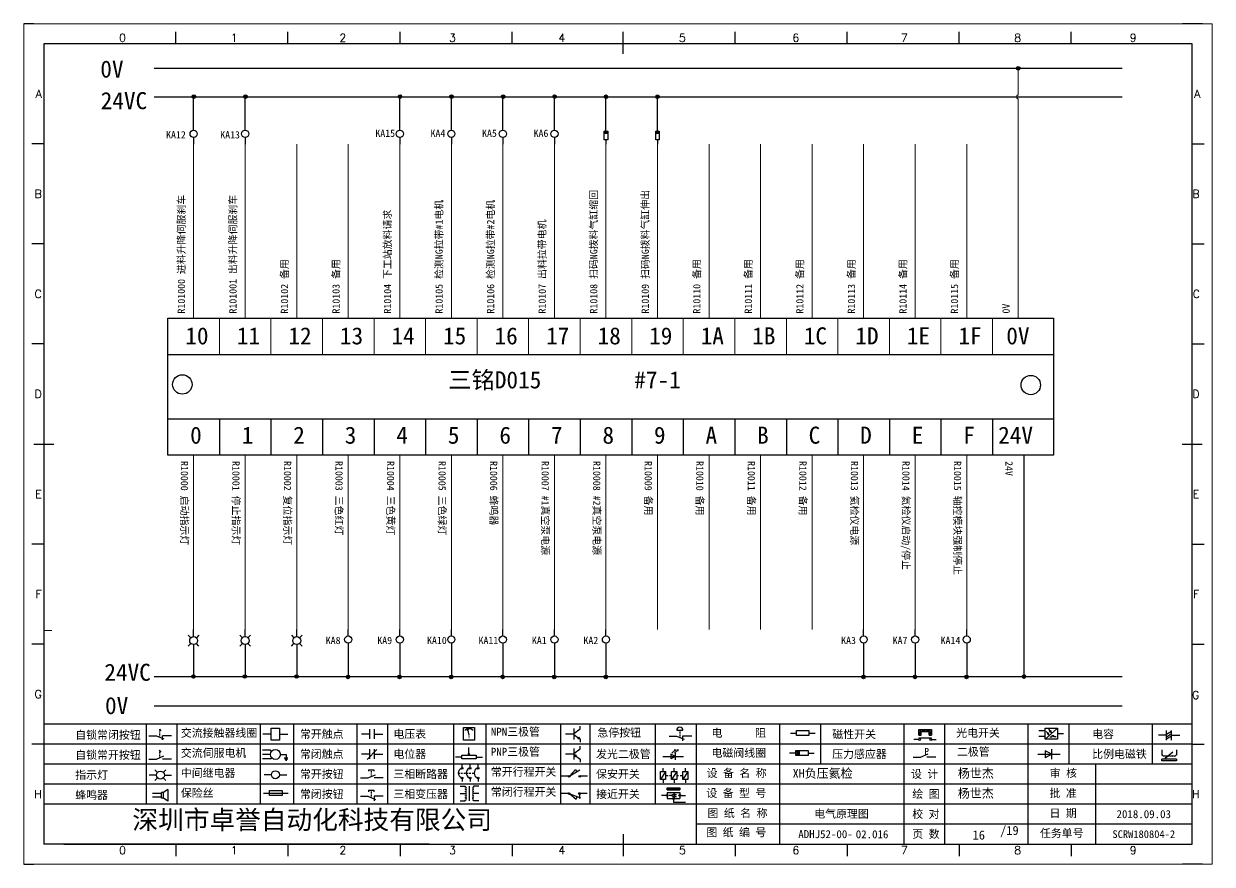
# Model space of a CAD drawing. Header units: millimetres. Extents: x 17734 to 28845, y 9358 to 11073.
# Drawn here: x 22954.3 to 23281.7, y 9420.4 to 9652 of the extents above; entities that cross this region are included whole.
import ezdxf
from ezdxf.enums import TextEntityAlignment as Align

# ---------------------------------------------------------------- set-up
doc = ezdxf.new("R2010")
doc.units = ezdxf.units.MM
doc.layers.add('AE_BOR', color=1, linetype='Continuous')
doc.styles.get("Standard").update_dxf_attribs({"font": ''})
doc.styles.add('WD', font='romans.shx', dxfattribs={"bigfont": 'gbcbig.shx'})
doc.styles.add('汉字', font='')
doc.styles.get('Standard').set_extended_font_data('SimSun')
doc.styles.get('汉字').set_extended_font_data('新宋体')

# ---------------------------------------------------------------- blocks, each defined once
blk = doc.blocks.new('磁性开关')
at = {"linetype": 'ByBlock'}
h = blk.add_hatch(dxfattribs=at)
h.set_pattern_fill('ANSI31', color=256, scale=0.1, style=0)
h.paths.add_polyline_path([(-1910.88, -776.69), (-1910.88, -775.29), (-1907.69, -775.29), (-1907.69, -776.69), (-1908.31, -776.69), (-1908.31, -775.79), (-1910.25, -775.79), (-1910.25, -776.69)])
for p, q in [((-1910.91, -777.81), (-1912.09, -777.81)), ((-1910.88, -776.69), (-1910.88, -775.29)), ((-1910.88, -775.29), (-1907.69, -775.29)), ((-1910.88, -776.69), (-1910.25, -776.69)), ((-1910.88, -777.39), (-1907.69, -777.39)), ((-1910.25, -776.69), (-1910.25, -775.79)), ((-1910.25, -775.79), (-1908.31, -775.79)), ((-1908.31, -776.69), (-1908.31, -775.79)), ((-1908.31, -776.69), (-1907.69, -776.69)), ((-1907.69, -775.29), (-1907.69, -776.69)), ((-1907.66, -777.81), (-1906.48, -777.81))]:
    blk.add_line(p, q, dxfattribs=at)
for centre in [(-1910.68, -777.81), (-1907.88, -777.81)]:
    blk.add_circle(centre, 0.225, dxfattribs=at)
blk = doc.blocks.new('*U8')
at = {"linetype": 'ByBlock'}
for p, q in [((-1909.23, -780.45), (-1909.23, -780.67)), ((-1909.23, -780.45), (-1908.92, -780.84)), ((-1909.23, -780.84), (-1909.23, -781.05)), ((-1911.92, -782.07), (-1910.06, -782.07)), ((-1910.06, -782.07), (-1908.18, -782.88)), ((-1909.23, -781.23), (-1909.23, -781.44)), ((-1909.23, -781.61), (-1909.23, -781.83)), ((-1909.23, -782), (-1909.23, -782.21)), ((-1909.23, -782.38), (-1909.23, -782.43)), ((-1908.52, -783.07), (-1908.52, -782.07)), ((-1906.25, -782.07), (-1908.52, -782.07))]:
    blk.add_line(p, q, dxfattribs=at)
blk = doc.blocks.new('*U11')
at = {"linetype": 'ByBlock'}
for p, q in [((-1911.92, -792.89), (-1910.06, -792.89)), ((-1910.06, -792.89), (-1908.18, -792.08)), ((-1908.88, -791.17), (-1909.23, -790.71)), ((-1909.23, -790.71), (-1909.23, -790.92)), ((-1909.23, -791.09), (-1909.23, -791.31)), ((-1909.23, -791.48), (-1909.23, -791.69)), ((-1909.23, -791.86), (-1909.23, -792.08)), ((-1909.23, -792.25), (-1909.23, -792.47)), ((-1906.25, -792.89), (-1908.52, -792.89))]:
    blk.add_line(p, q, dxfattribs=at)
blk = doc.blocks.new('蜂鸣器')
at = {"linetype": 'ByBlock'}
for p, q in [((-1907.17, -795.53), (-1908.25, -796.26)), ((-1907.17, -795.53), (-1907.17, -798.41)), ((-1908.8, -796.48), (-1911.01, -796.48)), ((-1908.8, -797.46), (-1911.01, -797.46)), ((-1908.25, -796.26), (-1908.8, -796.26)), ((-1908.8, -797.68), (-1908.8, -796.26)), ((-1908.25, -797.68), (-1908.8, -797.68)), ((-1908.25, -797.68), (-1908.25, -796.26)), ((-1907.17, -798.41), (-1908.25, -797.68))]:
    blk.add_line(p, q, dxfattribs=at)
blk = doc.blocks.new('指示灯')
at = {"linetype": 'ByBlock'}
for p, q in [((-1854.25, -776.92), (-1856.06, -776.92)), ((-1854.62, -775.59), (-1853.97, -776.23)), ((-1854.62, -778.25), (-1853.97, -777.61)), ((-1851.9, -775.59), (-1852.54, -776.23)), ((-1851.9, -778.25), (-1852.54, -777.61)), ((-1852.26, -776.92), (-1850.45, -776.92))]:
    blk.add_line(p, q, dxfattribs=at)
blk.add_circle((-1853.26, -776.92), 0.992, dxfattribs=at)
blk = doc.blocks.new('光电开关')
at = {"linetype": 'ByBlock'}
h = blk.add_hatch(dxfattribs=at)
h.set_pattern_fill('ANSI31', color=256, scale=0.01, style=0)
h.set_pattern_definition([(45, (0.172267, 0), (-0.0224506403, 0.0224506403), [])])
h.paths.add_polyline_path([(-1882.44, -776.34), (-1882.5, -775.91), (-1882.68, -776.07)])
h.paths.add_polyline_path([(-1882.86, -776.23), (-1882.44, -776.34), (-1882.68, -776.07)])
h.paths.add_polyline_path([(-1883.05, -776.88), (-1883.11, -776.45), (-1883.29, -776.61)])
h.paths.add_polyline_path([(-1883.47, -776.77), (-1883.05, -776.88), (-1883.29, -776.61)])
for p, q in [((-1884.01, -775.96), (-1885.56, -775.96)), ((-1884.01, -777.39), (-1885.56, -777.39)), ((-1880.91, -775.3), (-1884.01, -778.05)), ((-1883.75, -776.09), (-1883.05, -776.88)), ((-1883.11, -776.45), (-1883.47, -776.77)), ((-1883.05, -776.88), (-1883.47, -776.77)), ((-1883.14, -775.55), (-1882.44, -776.34)), ((-1883.05, -776.88), (-1883.11, -776.45)), ((-1882.5, -775.91), (-1882.86, -776.23)), ((-1882.44, -776.34), (-1882.86, -776.23)), ((-1882.78, -777.47), (-1882.23, -777.47)), ((-1882.44, -776.34), (-1882.5, -775.91)), ((-1882.23, -777.47), (-1882.23, -777.14)), ((-1882.23, -777.14), (-1881.78, -777.14)), ((-1881.78, -777.47), (-1881.78, -777.14)), ((-1881.23, -777.47), (-1881.78, -777.47)), ((-1879.37, -776.67), (-1880.91, -776.67))]:
    blk.add_line(p, q, dxfattribs=at)
blk.add_lwpolyline([(-1884.01, -775.3), (-1880.91, -775.3), (-1880.91, -778.05), (-1884.01, -778.05)], close=True, dxfattribs=at)
blk = doc.blocks.new('交流接触器线圈')
at = {"linetype": 'ByBlock'}
for p, q in [((-1880.82, -781.77), (-1882.87, -781.77)), ((-1878.72, -781.77), (-1876.67, -781.77))]:
    blk.add_line(p, q, dxfattribs=at)
blk.add_lwpolyline([(-1880.82, -780.28), (-1878.72, -780.28), (-1878.72, -783.26), (-1880.82, -783.26)], close=True, dxfattribs=at)
blk = doc.blocks.new('交流伺服电机')
at = {"linetype": 'ByBlock'}
for p, q in [((-1880.97, -785.75), (-1882.94, -785.75)), ((-1880.97, -786.85), (-1882.94, -786.85)), ((-1880.97, -785.75), (-1880.65, -786.03)), ((-1878.49, -786.85), (-1877.07, -786.85)), ((-1877.07, -786.85), (-1877.07, -787.72)), ((-1880.97, -787.94), (-1882.94, -787.94)), ((-1880.97, -787.94), (-1880.65, -787.67)), ((-1877.54, -787.72), (-1876.59, -787.72)), ((-1877.38, -788.01), (-1876.75, -788.01)), ((-1877.23, -788.29), (-1876.9, -788.29))]:
    blk.add_line(p, q, dxfattribs=at)
blk.add_circle((-1879.73, -786.85), 1.24, dxfattribs=at)
blk = doc.blocks.new('中间继电器')
at = {"linetype": 'ByBlock'}
for p, q in [((-1880.72, -791.92), (-1882.54, -791.92)), ((-1878.74, -791.92), (-1876.92, -791.92))]:
    blk.add_line(p, q, dxfattribs=at)
blk.add_circle((-1879.73, -791.92), 0.992, dxfattribs=at)
blk = doc.blocks.new('保险丝')
at = {"linetype": 'ByBlock'}
blk.add_line((-1882.72, -796.49), (-1876.55, -796.49), dxfattribs=at)
blk.add_lwpolyline([(-1881.2, -795.86), (-1878.06, -795.86), (-1878.06, -797.12), (-1881.2, -797.12)], close=True, dxfattribs=at)
blk = doc.blocks.new('常开按钮')
at = {"linetype": 'ByBlock'}
for p, q in [((-1910.06, -787.73), (-1908.18, -786.93)), ((-1909.9, -785.68), (-1908.56, -785.68)), ((-1909.9, -785.68), (-1909.9, -786.07)), ((-1909.23, -785.68), (-1909.23, -785.89)), ((-1909.23, -786.06), (-1909.23, -786.28)), ((-1909.23, -786.45), (-1909.23, -786.67)), ((-1909.23, -786.84), (-1909.23, -787.05)), ((-1908.56, -785.68), (-1908.56, -786.07)), ((-1911.92, -787.73), (-1910.06, -787.73)), ((-1909.23, -787.22), (-1909.23, -787.38)), ((-1906.25, -787.73), (-1908.52, -787.73))]:
    blk.add_line(p, q, dxfattribs=at)
blk = doc.blocks.new('常开触点')
at = {"linetype": 'ByBlock'}
for p, q in [((-1853.82, -782.99), (-1853.82, -780.56)), ((-1852.6, -782.99), (-1852.6, -780.56)), ((-1853.82, -781.77), (-1855.88, -781.77)), ((-1852.6, -781.77), (-1850.55, -781.77))]:
    blk.add_line(p, q, dxfattribs=at)
blk = doc.blocks.new('常闭触点')
at = {"linetype": 'ByBlock'}
for p, q in [((-1853.82, -786.77), (-1855.88, -786.77)), ((-1852.01, -785.66), (-1854.43, -788.1)), ((-1853.82, -787.99), (-1853.82, -785.56)), ((-1852.6, -787.99), (-1852.6, -785.56)), ((-1852.6, -786.77), (-1850.55, -786.77))]:
    blk.add_line(p, q, dxfattribs=at)
blk = doc.blocks.new('常闭按钮')
at = {"linetype": 'ByBlock'}
for p, q in [((-1856.13, -792.28), (-1854.28, -792.28)), ((-1854.28, -792.28), (-1852.4, -793.09)), ((-1854.11, -790.83), (-1852.77, -790.83)), ((-1854.11, -790.83), (-1854.11, -791.22)), ((-1853.44, -790.83), (-1853.44, -791.04)), ((-1853.44, -791.21), (-1853.44, -791.43)), ((-1853.44, -791.6), (-1853.44, -791.82)), ((-1853.44, -791.99), (-1853.44, -792.2)), ((-1853.44, -792.37), (-1853.44, -792.53)), ((-1852.77, -790.83), (-1852.77, -791.22)), ((-1850.47, -792.28), (-1852.73, -792.28)), ((-1852.73, -792.28), (-1852.73, -793.43))]:
    blk.add_line(p, q, dxfattribs=at)
blk = doc.blocks.new('电磁阀线圈')
at = {"linetype": 'ByBlock'}
for p, q in [((-1854.61, -795.92), (-1853.75, -797.16)), ((-1853.75, -795.92), (-1854.61, -797.16)), ((-1853.75, -795.92), (-1853.75, -797.16)), ((-1854.61, -796.54), (-1856.17, -796.54)), ((-1851.53, -796.54), (-1849.97, -796.54))]:
    blk.add_line(p, q, dxfattribs=at)
blk.add_lwpolyline([(-1854.61, -795.92), (-1851.53, -795.92), (-1851.53, -797.16), (-1854.61, -797.16)], close=True, dxfattribs=at)
blk = doc.blocks.new('电压表')
at = {"linetype": 'ByBlock'}
for p, q in [((-1814.84, -780.75), (-1814.91, -781.13)), ((-1814.6, -781.05), (-1814.91, -781.13)), ((-1814.84, -780.75), (-1814.46, -782.26)), ((-1814.84, -780.75), (-1814.6, -781.05))]:
    blk.add_line(p, q, dxfattribs=at)
blk.add_lwpolyline([(-1815.84, -780.34), (-1813.07, -780.34), (-1813.07, -783.49), (-1815.84, -783.49)], close=True, dxfattribs=at)
blk.add_arc((-1814.46, -782.26), 1.56, 46.8313, 133.1687, dxfattribs=at)
at = {"linetype": 'ByBlock', "insert": (-1814.7, -782.39), "char_height": 0.75, "width": 0.6768, "attachment_point": 1}
blk.add_mtext('V', dxfattribs=at)
blk = doc.blocks.new('电位器')
at = {"linetype": 'ByBlock'}
for p, q in [((-1814.45, -787.3), (-1814.62, -786.96)), ((-1814.62, -786.96), (-1814.27, -786.96)), ((-1814.45, -787.3), (-1814.45, -785.39)), ((-1814.45, -787.3), (-1814.27, -786.96)), ((-1816.21, -787.75), (-1817.79, -787.75)), ((-1812.68, -787.75), (-1811.1, -787.75))]:
    blk.add_line(p, q, dxfattribs=at)
blk.add_lwpolyline([(-1816.21, -787.3), (-1812.68, -787.3), (-1812.68, -788.2), (-1816.21, -788.2)], close=True, dxfattribs=at)
blk = doc.blocks.new('三相断路器')
at = {"linetype": 'ByBlock'}
for p, q in [((-1816.17, -790.33), (-1816.17, -789.7)), ((-1814.17, -790.33), (-1814.17, -789.7)), ((-1812.18, -790.33), (-1812.18, -789.7)), ((-1817.14, -791.74), (-1816.72, -791.74)), ((-1816.45, -791.74), (-1816.03, -791.74)), ((-1815.76, -791.74), (-1815.34, -791.74)), ((-1815.07, -791.74), (-1814.65, -791.74)), ((-1814.38, -791.74), (-1813.96, -791.74)), ((-1813.69, -791.74), (-1813.27, -791.74)), ((-1816.17, -793.19), (-1816.17, -793.83)), ((-1814.17, -793.19), (-1814.17, -793.83)), ((-1812.18, -793.19), (-1812.18, -793.83))]:
    blk.add_line(p, q, dxfattribs=at)
for centre in [(-1816.17, -790.55), (-1816.17, -792.98), (-1814.17, -790.55), (-1814.17, -792.98), (-1812.18, -790.55), (-1812.18, -792.98)]:
    blk.add_circle(centre, 0.219, dxfattribs=at)
for centre in [(-1815.81, -791.74), (-1813.82, -791.74), (-1811.83, -791.74)]:
    blk.add_arc(centre, 1.32, 115.5791, 244.4209, dxfattribs=at)
blk = doc.blocks.new('三相变压器')
at = {"linetype": 'ByBlock'}
for p, q in [((-1816.69, -795.03), (-1815.37, -795.03)), ((-1815.37, -795.03), (-1815.37, -795.24)), ((-1814.34, -798.7), (-1814.34, -795.04)), ((-1812, -795.03), (-1813.32, -795.03)), ((-1813.32, -795.03), (-1813.32, -795.24)), ((-1816.69, -796.87), (-1815.37, -796.87)), ((-1816.69, -798.71), (-1815.37, -798.71)), ((-1815.37, -798.71), (-1815.37, -798.5)), ((-1812, -796.87), (-1813.32, -796.87)), ((-1813.32, -798.71), (-1813.32, -798.5)), ((-1812, -798.71), (-1813.32, -798.71))]:
    blk.add_line(p, q, dxfattribs=at)
for centre, start, end in [((-1815.37, -795.51), 270, 90), ((-1815.37, -796.06), 270, 90), ((-1813.32, -795.51), 90, 270), ((-1813.32, -796.06), 90, 270), ((-1815.37, -796.6), 270, 90), ((-1815.37, -797.14), 270, 90), ((-1815.37, -797.68), 270, 90), ((-1815.37, -798.23), 270, 90), ((-1813.32, -796.6), 90, 270), ((-1813.32, -797.14), 90, 270), ((-1813.32, -797.68), 90, 270), ((-1813.32, -798.23), 90, 270)]:
    blk.add_arc(centre, 0.271, start, end, dxfattribs=at)
blk = doc.blocks.new('压力感应器')
at = {"linetype": 'ByBlock'}
for p, q in [((-1817.44, -777.73), (-1815.59, -777.73)), ((-1815.59, -777.73), (-1813.71, -776.93)), ((-1811.78, -777.73), (-1814.05, -777.73))]:
    blk.add_line(p, q, dxfattribs=at)
at = {"linetype": 'ByBlock', "insert": (-1814.65, -775.48), "char_height": 1.68, "width": 1.2242, "attachment_point": 1}
blk.add_mtext('{\\fNSimSun|b0|i0|c134|p49;P}', dxfattribs=at)
blk = doc.blocks.new('二极管')
at = {"linetype": 'ByBlock'}
for p, q in [((-1787.52, -776.77), (-1781.92, -776.77)), ((-1783.97, -776.77), (-1785.69, -775.9)), ((-1785.69, -775.9), (-1785.69, -777.65)), ((-1783.97, -776.77), (-1785.69, -777.65)), ((-1783.97, -777.99), (-1783.97, -775.56))]:
    blk.add_line(p, q, dxfattribs=at)
blk = doc.blocks.new('NPN三极管')
at = {"linetype": 'ByBlock'}
for p, q in [((-1785.73, -780.61), (-1785.73, -783.32)), ((-1785.73, -781.82), (-1784.15, -780.66)), ((-1784.15, -780.66), (-1784.15, -779.98)), ((-1785.73, -781.97), (-1787.81, -781.97)), ((-1785.73, -782.11), (-1784.15, -783.27)), ((-1784.41, -782.73), (-1784.74, -783.18)), ((-1784.15, -783.27), (-1784.74, -783.18)), ((-1784.15, -783.27), (-1784.41, -782.73)), ((-1784.15, -783.27), (-1784.15, -783.96))]:
    blk.add_line(p, q, dxfattribs=at)
blk = doc.blocks.new('PNP三极管')
at = {"linetype": 'ByBlock'}
for p, q in [((-1784.9, -786.74), (-1786.98, -786.74)), ((-1784.9, -785.38), (-1784.9, -788.09)), ((-1784.9, -786.59), (-1783.32, -785.43)), ((-1784.9, -786.88), (-1783.32, -788.04)), ((-1784.9, -786.88), (-1784.31, -786.97)), ((-1784.9, -786.88), (-1784.64, -787.42)), ((-1784.31, -786.97), (-1784.64, -787.42)), ((-1783.32, -785.43), (-1783.32, -784.75)), ((-1783.32, -788.04), (-1783.32, -788.73))]:
    blk.add_line(p, q, dxfattribs=at)
blk = doc.blocks.new('常开行程开关')
at = {"linetype": 'ByBlock'}
for p, q in [((-1786.29, -792.3), (-1788.01, -792.3)), ((-1785.89, -792.17), (-1784.52, -790.62)), ((-1785.89, -792.17), (-1783.43, -790.72)), ((-1784.52, -790.62), (-1784.19, -791.17)), ((-1781.48, -792.3), (-1783.21, -792.3))]:
    blk.add_line(p, q, dxfattribs=at)
for centre in [(-1786.07, -792.3), (-1783.42, -792.3)]:
    blk.add_circle(centre, 0.219, dxfattribs=at)
blk = doc.blocks.new('常闭行程开关')
at = {"linetype": 'ByBlock'}
for p, q in [((-1786.34, -796.62), (-1788.07, -796.62)), ((-1785.93, -796.72), (-1783.25, -797.7)), ((-1785.93, -796.72), (-1784.3, -798)), ((-1784.3, -798), (-1784.08, -797.4)), ((-1783.48, -796.84), (-1783.48, -797.85)), ((-1781.54, -796.62), (-1783.26, -796.62))]:
    blk.add_line(p, q, dxfattribs=at)
for centre in [(-1786.12, -796.62), (-1783.48, -796.62)]:
    blk.add_circle(centre, 0.219, dxfattribs=at)
blk = doc.blocks.new('电容')
at = {"linetype": 'ByBlock'}
for p, q in [((-1756.08, -782.99), (-1756.08, -780.56)), ((-1754.86, -780.79), (-1756.08, -781.55)), ((-1754.86, -782.99), (-1754.86, -780.56)), ((-1756.08, -781.77), (-1758.13, -781.77)), ((-1754.86, -781.44), (-1756.08, -782.2)), ((-1754.86, -781.99), (-1756.08, -782.75)), ((-1754.86, -781.77), (-1752.81, -781.77))]:
    blk.add_line(p, q, dxfattribs=at)
blk = doc.blocks.new('发光二极管')
at = {"linetype": 'ByBlock'}
for p, q in [((-1758.01, -786.77), (-1752.89, -786.77)), ((-1754.84, -786.77), (-1756.04, -786.16)), ((-1756.04, -786.16), (-1756.04, -787.39)), ((-1754.84, -786.77), (-1756.04, -787.39)), ((-1755.78, -785.92), (-1754.89, -785.14)), ((-1754.89, -785.14), (-1755.2, -785.22)), ((-1755.2, -785.22), (-1755.01, -785.43)), ((-1755.08, -785.92), (-1754.18, -785.14)), ((-1754.89, -785.14), (-1755.01, -785.43)), ((-1754.84, -787.63), (-1754.84, -785.92)), ((-1754.18, -785.14), (-1754.49, -785.22)), ((-1754.49, -785.22), (-1754.31, -785.43)), ((-1754.18, -785.14), (-1754.31, -785.43))]:
    blk.add_line(p, q, dxfattribs=at)
blk = doc.blocks.new('比例电磁阀')
at = {"linetype": 'ByBlock'}
for p, q in [((-1757.26, -775.38), (-1757.26, -776.71)), ((-1757.26, -776.71), (-1757.05, -776.71)), ((-1753.6, -777.73), (-1757.25, -777.73)), ((-1757.25, -778.13), (-1757.25, -777.73)), ((-1753.6, -778.13), (-1757.25, -778.13)), ((-1754.5, -775.98), (-1756.35, -777.44)), ((-1756.35, -777.44), (-1756.25, -777.25)), ((-1756.35, -777.44), (-1756.15, -777.38)), ((-1756.15, -777.38), (-1756.25, -777.25)), ((-1753.58, -776.71), (-1753.8, -776.71)), ((-1753.6, -777.73), (-1753.6, -778.13)), ((-1753.58, -775.38), (-1753.58, -776.71))]:
    blk.add_line(p, q, dxfattribs=at)
for centre in [(-1756.78, -776.71), (-1756.24, -776.71), (-1755.7, -776.71), (-1755.15, -776.71), (-1754.61, -776.71), (-1754.07, -776.71)]:
    blk.add_arc(centre, 0.271, 180, 0, dxfattribs=at)
blk = doc.blocks.new('保安开关')
at = {"linetype": 'ByBlock'}
for p, q in [((-1757.96, -790.79), (-1757.96, -789.97)), ((-1755.17, -790.79), (-1755.17, -789.97)), ((-1752.39, -790.79), (-1752.39, -789.97)), ((-1757.33, -790.79), (-1758.6, -792.81)), ((-1757.96, -792.81), (-1757.96, -793.62)), ((-1757.33, -791.8), (-1756.72, -791.8)), ((-1756.35, -791.8), (-1755.89, -791.8)), ((-1754.54, -790.79), (-1755.81, -792.81)), ((-1755.17, -792.81), (-1755.17, -793.62)), ((-1754.52, -791.8), (-1754.06, -791.8)), ((-1753.69, -791.8), (-1753.08, -791.8)), ((-1751.75, -790.79), (-1753.02, -792.81)), ((-1752.39, -792.81), (-1752.39, -793.62))]:
    blk.add_line(p, q, dxfattribs=at)
for points in [[(-1758.6, -790.79), (-1757.33, -790.79), (-1757.33, -792.81), (-1758.6, -792.81)], [(-1755.81, -790.79), (-1754.54, -790.79), (-1754.54, -792.81), (-1755.81, -792.81)], [(-1753.02, -790.79), (-1751.75, -790.79), (-1751.75, -792.81), (-1753.02, -792.81)]]:
    blk.add_lwpolyline(points, close=True, dxfattribs=at)
blk = doc.blocks.new('接近开关')
at = {"linetype": 'ByBlock'}
h = blk.add_hatch(dxfattribs=at)
h.set_pattern_fill('ANSI31', color=256, scale=0.01, style=0)
h.set_pattern_definition([(45, (-89.131516, -30.795668), (-0.0224506403, 0.0224506403), [])])
h.paths.add_polyline_path([(-1516.96, -1123.35), (-1516.96, -1122.85), (-1513.76, -1122.85), (-1513.76, -1123.35)])
for p, q in [((-1517.18, -1124.71), (-1518.36, -1124.71)), ((-1516.96, -1123.35), (-1516.96, -1122.85)), ((-1516.96, -1122.85), (-1513.76, -1122.85)), ((-1516.96, -1123.35), (-1513.76, -1123.35)), ((-1516.96, -1123.95), (-1513.76, -1123.95)), ((-1516.96, -1123.95), (-1516.96, -1125.47)), ((-1516.96, -1125.47), (-1513.76, -1125.47)), ((-1515.91, -1124.71), (-1516.45, -1124.71)), ((-1515.11, -1124.31), (-1515.91, -1124.71)), ((-1515.11, -1125.11), (-1515.91, -1124.71)), ((-1515.33, -1124.53), (-1515.17, -1124.53)), ((-1515.33, -1124.88), (-1515.17, -1124.88)), ((-1515.25, -1124.45), (-1515.25, -1124.61)), ((-1515.11, -1124.31), (-1515.11, -1125.11)), ((-1515.11, -1124.48), (-1514.58, -1124.48)), ((-1515.11, -1124.94), (-1514.58, -1124.94)), ((-1513.76, -1122.85), (-1513.76, -1123.35)), ((-1513.76, -1123.95), (-1513.76, -1125.47)), ((-1513.54, -1124.71), (-1512.36, -1124.71)), ((-1515.36, -1125.69), (-1515.36, -1126.36)), ((-1515.36, -1126.36), (-1512.36, -1126.36))]:
    blk.add_line(p, q, dxfattribs=at)
for centre in [(-1516.96, -1124.71), (-1515.36, -1125.47), (-1513.76, -1124.71)]:
    blk.add_circle(centre, 0.225, dxfattribs=at)
blk = doc.blocks.new('电阻')
at = {"linetype": 'ByBlock'}
for p, q in [((-3.09, 0), (-1.57, 0)), ((1.57, 0), (3.09, 0))]:
    blk.add_line(p, q, dxfattribs=at)
blk.add_lwpolyline([(-1.57, 0.63), (1.57, 0.63), (1.57, -0.63), (-1.57, -0.63)], close=True, dxfattribs=at)
blk = doc.blocks.new('急停按钮')
at = {"linetype": 'ByBlock'}
for p, q in [((-1.86, 0), (0, 0)), ((0, 0), (1.88, -0.81)), ((0.06, 1.45), (1.61, 1.45)), ((0.83, 1.45), (0.83, 1.24)), ((0.83, 1.07), (0.83, 0.85)), ((0.83, 0.68), (0.83, 0.47)), ((0.83, 0.29), (0.83, 0.08)), ((3.81, 0), (1.54, 0)), ((1.54, 0), (1.54, -1.15)), ((0.83, -0.09), (0.83, -0.24))]:
    blk.add_line(p, q, dxfattribs=at)
blk.add_arc((0.83, 1.45), 0.774, 0, 180)
blk = doc.blocks.new('电控横A4')
for p, q in [((292, -5), (5, -5)), ((5, -5), (5, -205)), ((292, -205), (292, -5)), ((10.03, -205), (289.53, -205)), ((130.8, -205), (190.75, -205)), ((190.75, -205), (259.54, -205))]:
    blk.add_line(p, q)
at = {"lineweight": 9, "ltscale": 0.1}
for p, q in [((5, -151.57), (7, -151.57)), ((101.34, -205), (130.8, -205)), ((129.44, -205), (129.44, -205)), ((129.44, -205), (129.44, -205)), ((129.44, -205), (129.44, -205)), ((129.44, -205), (129.44, -205))]:
    blk.add_line(p, q, dxfattribs=at)
at = {"linetype": 'ByBlock'}
for p, q in [((292, -175), (5, -175)), ((292, -180), (5, -180)), ((292, -185), (5, -185)), ((292, -190), (5, -190)), ((292, -195), (5, -195)), ((292, -200), (168.03, -200))]:
    blk.add_line(p, q, dxfattribs=at)
at = {"color": 0, "lineweight": -2}
for p, q in [((30.58, -175), (30.58, -195)), ((38.26, -175), (38.26, -195)), ((59.05, -175), (59.05, -195)), ((67.4, -175), (67.4, -195)), ((83.26, -175), (83.26, -195)), ((90.91, -175), (90.91, -195)), ((107.4, -175), (107.4, -195)), ((115.5, -175), (115.5, -195)), ((134.12, -175), (134.12, -195)), ((141.48, -175), (141.48, -195)), ((157.79, -175), (157.79, -195)), ((168.03, -175), (168.03, -204.92)), ((188.84, -175), (188.84, -185)), ((199.08, -175), (199.08, -185)), ((219.89, -175), (219.89, -185)), ((230.12, -175), (230.12, -185)), ((250.93, -175), (250.93, -185)), ((261.17, -175), (261.17, -185)), ((281.98, -175), (281.98, -185)), ((188.84, -185), (188.84, -204.92)), ((219.89, -185), (219.89, -205)), ((230.12, -185), (230.12, -205)), ((250.93, -185), (250.93, -205)), ((267.79, -185), (267.79, -205))]:
    blk.add_line(p, q, dxfattribs=at)
at = {"color": 0, "ltscale": 2}
for p, q in [((292, -205), (292, -183.55)), ((101.34, -205), (5, -205)), ((259.54, -205), (289.53, -205)), ((259.54, -205), (292, -205))]:
    blk.add_line(p, q, dxfattribs=at)
at = {"layer": 'AE_BOR', "lineweight": 30}
for p, q in [((2.53, 0), (0, 0)), ((294.53, 0), (289.53, 0)), ((0, -210), (2.53, -210)), ((294.53, -210), (289.53, -210))]:
    blk.add_line(p, q, dxfattribs=at)
at = {"layer": 'AE_BOR', "color": 1, "lineweight": 15}
for p, q in [((0, 0), (297, 0)), ((0, -210), (0, 0)), ((297, 0), (297, -210)), ((297, -210), (0, -210))]:
    blk.add_line(p, q, dxfattribs=at)
at = {"layer": 'AE_BOR'}
for p, q in [((38.03, -5), (38.03, -2)), ((66.03, -5), (66.03, -2)), ((94.03, -5), (94.03, -2)), ((122.03, -5), (122.03, -2)), ((149.78, -5), (149.78, -2)), ((177.78, -5), (177.78, -2)), ((205.78, -5), (205.78, -2)), ((233.78, -5), (233.78, -2)), ((261.78, -5), (261.78, -2)), ((5, -30), (2, -30)), ((292, -30), (295, -30)), ((5, -55), (2, -55)), ((292, -55), (295, -55)), ((5, -80), (2, -80)), ((292, -80), (295, -80)), ((5, -130), (2, -130)), ((292, -130), (295, -130)), ((5, -155), (2, -155)), ((292, -155), (295, -155)), ((5, -180), (2, -180)), ((292, -180), (295, -180)), ((38.03, -205), (38.03, -208)), ((66.03, -205), (66.03, -208)), ((94.03, -205), (94.03, -208)), ((122.03, -205), (122.03, -208)), ((149.78, -205), (149.78, -208)), ((177.78, -205), (177.78, -208)), ((205.78, -205), (205.78, -208)), ((233.78, -205), (233.78, -208)), ((261.78, -205), (261.78, -208))]:
    blk.add_line(p, q, dxfattribs=at)
at = {"layer": 'AE_BOR', "color": 2, "lineweight": 30}
for p, q in [((149.78, -7.5), (149.78, -2.5)), ((2.5, -105), (7.5, -105)), ((289.5, -105), (294.5, -105)), ((149.78, -202.5), (149.78, -207.5)), ((149.78, -205), (149.78, -207.5))]:
    blk.add_line(p, q, dxfattribs=at)
at = {"linetype": 'ByBlock'}
for name, p in [('*U8', (1943.19, 604.18)), ('交流接触器线圈', (1942.62, 604.27)), ('常开触点', (1940.27, 604.3)), ('电压表', (1925.71, 604.52)), ('NPN三极管', (1923.2, 604.5)), ('磁性开关', (2134.53, 598.96)), ('光电开关', (2139.22, 599.27)), ('电容', (2041.69, 603.98)), ('电位器', (1925.71, 604.52)), ('PNP三极管', (1922.37, 604.27)), ('压力感应器', (2039.72, 594.52)), ('*U11', (1943.19, 609.18)), ('交流伺服电机', (1942.62, 604.27)), ('常闭触点', (1940.27, 604.3)), ('发光二极管', (1917.72, 603.69)), ('电磁阀线圈', (2047.53, 614.3)), ('二极管', (2040.91, 594.27)), ('比例电磁阀', (2041.69, 593.98)), ('指示灯', (1887.41, 589.18)), ('中间继电器', (1942.62, 604.27)), ('常开按钮', (1996.06, 599.3)), ('三相断路器', (1925.71, 604.52)), ('常开行程开关', (1922.37, 604.27)), ('保安开关', (1917.72, 603.98)), ('蜂鸣器', (1943.19, 604.18)), ('保险丝', (1942.62, 604.27)), ('常闭按钮', (1940.27, 599.3)), ('三相变压器', (1925.71, 604.52)), ('常闭行程开关', (1922.37, 604.27)), ('接近开关', (1677.72, 931.9))]:
    blk.add_blockref(name, p, dxfattribs=at)
for name, p in [('急停按钮', (163.12, -177.98)), ('电阻', (194.66, -177.22))]:
    blk.add_blockref(name, p)
at = {"char_height": 2, "attachment_point": 1, "style": '汉字'}
for s, insert in [('{\\fKaiTi_GB2312|b0|i0|c134|p49;自锁常闭按钮}', (12.86, -176.69)), ('{\\fKaiTi_GB2312|b0|i0|c134|p49;交流接触器线圈}', (39.25, -176.19)), ('{\\fKaiTi_GB2312|b0|i0|c134|p49;常开触点}', (69.01, -176.48)), ('{\\fKaiTi_GB2312|b0|i0|c134|p49;电压表}', (92.37, -176.47)), ('{\\fKaiTi_GB2312|b0|i0|c134|p49;NPN三极管}', (116.73, -175.91)), ('{\\fKaiTi_GB2312|b0|i0|c134|p49;急停按钮}', (143.35, -176.12)), ('{\\fKaiTi_GB2312|b0|i0|c134|p49;电      阻}', (171.86, -176.19)), ('{\\fKaiTi_GB2312|b0|i0|c134|p49;磁性开关}', (202.07, -176.53)), ('{\\fKaiTi_GB2312|b0|i0|c134|p49;光电开关}', (233.02, -176.19)), ('{\\fKaiTi_GB2312|b0|i0|c134|p49;电容}', (267, -176.48)), ('{\\fKaiTi_GB2312|b0|i0|c134|p49;交流伺服电机}', (39.25, -181.19)), ('{\\fKaiTi_GB2312|b0|i0|c134|p49;电位器}', (92.37, -181.47)), ('{\\fKaiTi_GB2312|b0|i0|c134|p49;PNP三极管}', (116.73, -180.91)), ('{\\fKaiTi_GB2312|b0|i0|c134|p49;电磁阀线圈}', (171.86, -181.19)), ('{\\fKaiTi_GB2312|b0|i0|c134|p49;压力感应器}', (202.02, -181.47)), ('{\\fKaiTi_GB2312|b0|i0|c134|p49;二极管}', (233.2, -180.91)), ('{\\fKaiTi_GB2312|b0|i0|c134|p49;自锁常开按钮}', (12.86, -181.69)), ('{\\fKaiTi_GB2312|b0|i0|c134|p49;常闭触点}', (69.01, -181.48)), ('{\\fKaiTi_GB2312|b0|i0|c134|p49;发光二极管}', (143.02, -181.48)), ('{\\fKaiTi_GB2312|b0|i0|c134|p49;比例电磁铁}', (267, -181.48)), ('{\\fKaiTi_GB2312|b0|i0|c134|p49;指示灯}', (12.86, -186.69)), ('{\\fKaiTi_GB2312|b0|i0|c134|p49;中间继电器}', (39.25, -186.19)), ('{\\fKaiTi_GB2312|b0|i0|c134|p49;常开按钮}', (69.01, -186.48)), ('{\\fKaiTi_GB2312|b0|i0|c134|p49;三相断路器}', (92.37, -186.47)), ('{\\fKaiTi_GB2312|b0|i0|c134|p49;常开行程开关}', (116.73, -185.91)), ('{\\fKaiTi_GB2312|b0|i0|c134|p49;保安开关}', (143.02, -186.48)), ('{\\fKaiTi_GB2312|b0|i0|c134|p0;设 备 名 称}', (170.65, -186.24)), ('{\\fKaiTi_GB2312|b0|i0|c134|p0;设 计}', (221.72, -186.46)), ('{\\fKaiTi_GB2312|b0|i0|c134|p0;审 核}', (256.39, -186.25)), ('{\\fKaiTi_GB2312|b0|i0|c134|p49;蜂鸣器}', (12.86, -191.69)), ('{\\fKaiTi_GB2312|b0|i0|c134|p49;保险丝}', (39.25, -191.19)), ('{\\fKaiTi_GB2312|b0|i0|c134|p49;常闭按钮}', (69.01, -191.48)), ('{\\fKaiTi_GB2312|b0|i0|c134|p49;三相变压器}', (92.37, -191.47)), ('{\\fKaiTi_GB2312|b0|i0|c134|p49;常闭行程开关}', (116.73, -190.91)), ('{\\fKaiTi_GB2312|b0|i0|c134|p49;接近开关}', (143.02, -191.48)), ('{\\fKaiTi_GB2312|b0|i0|c134|p0;设 备 型 号}', (170.58, -191.24)), ('{\\fKaiTi_GB2312|b0|i0|c134|p0;绘 图}', (222.05, -191.46)), ('{\\fKaiTi_GB2312|b0|i0|c134|p0;批 准}', (256.32, -191.25)), ('{\\fKaiTi_GB2312|b0|i0|c134|p0;图 纸 名 称}', (170.86, -196.24)), ('{\\fKaiTi_GB2312|b0|i0|c134|p0;日 期}', (256.32, -196.25)), ('{\\fKaiTi_GB2312|b0|i0|c134|p0;校 对}', (222.05, -196.46)), ('{\\fKaiTi_GB2312|b0|i0|c134|p0;图 纸 编 号}', (170.57, -201.03)), ('{\\fKaiTi_GB2312|b0|i0|c134|p0;页 数}', (222.05, -201.46)), ('{\\fKaiTi_GB2312|b0|i0|c134|p0;任务单号}', (253.94, -201.25))]:
    blk.add_mtext(s, dxfattribs=dict(at, insert=insert))
for s, insert, char_height, width, attachment_point in [('{\\fKaiTi_GB2312|b0|i0|c134|p49;XH负压氦检}', (192.15, -186.2), 2.2, 26.5767, 1), ('{\\fKaiTi_GB2312|b0|i0|c134|p49;杨世杰}', (233.43, -186.2), 2.2, 15.3175, 1), ('{\\fKaiTi_GB2312|b0|i0|c134|p49;杨世杰}', (233.43, -191.2), 2.2, 15.3175, 1), ('{\\fKaiTi_GB2312|b0|i0|c134|p49;2018.09.03}', (279.89, -197.5), 2, 24.2172, 5), ('{\\fKaiTi_GB2312|b0|i0|c134|p49;SCRW180804-2}', (279.89, -202.5), 1.92, 24.2172, 5)]:
    blk.add_mtext(s, dxfattribs=dict(insert=insert, char_height=char_height, width=width, attachment_point=attachment_point))
at = {"color": 0, "lineweight": -2}
for s, insert, char_height, width, attachment_point in [('深圳市卓誉自动化科技有限公司', (27.14, -196.53), 4.7064, 96.1138, 1), ('{\\C256;ADHJ52-00-}', (200.36, -202.5), 2, 31.0482, 5)]:
    blk.add_mtext(s, dxfattribs=dict(at, insert=insert, char_height=char_height, width=width, attachment_point=attachment_point))
at = {"color": 0, "linetype": 'ByBlock', "lineweight": -2, "insert": (242.64, -201.84), "char_height": 4.2689, "width": 20.8102, "attachment_point": 5}
blk.add_mtext('  {\\H0.53119x; /19}', dxfattribs=at)
at = {"layer": 'AE_BOR', "style": 'WD'}
for s, p in [('0', (24.67, -4.5)), ('1', (52.6, -4.5)), ('2', (79.75, -4.5)), ('3', (107.15, -4.5)), ('4', (134.45, -4.5)), ('5', (164.59, -4.5)), ('6', (192.94, -4.5)), ('7', (220.04, -4.5)), ('8', (248.37, -4.5)), ('9', (277.23, -4.5)), ('0', (24.67, -207.5)), ('1', (52.6, -207.5)), ('2', (79.75, -207.5)), ('3', (107.15, -207.5)), ('4', (134.45, -207.5)), ('5', (164.59, -207.5)), ('6', (192.94, -207.5)), ('7', (220.04, -207.5)), ('8', (248.37, -207.5)), ('9', (277.23, -207.5))]:
    blk.add_text(s, height=2, dxfattribs=at).set_placement(p, align=Align.CENTER)
for s, p in [('A', (4.5, -17.5)), ('A', (294.03, -17.5)), ('B', (4.5, -42.5)), ('B', (293.84, -42.5)), ('C', (4.5, -67.5)), ('C', (293.93, -67.5)), ('D', (4.5, -92.5)), ('D', (293.84, -92.5)), ('E', (4.5, -117.5)), ('E', (293.74, -117.5)), ('F', (4.5, -142.5)), ('F', (293.74, -142.5)), ('F', (293.74, -142.5)), ('G', (4.5, -167.5)), ('G', (293.74, -167.72)), ('H', (4.5, -192.5)), ('H', (293.84, -192.5))]:
    blk.add_text(s, height=2, dxfattribs=at).set_placement(p, align=Align.MIDDLE_RIGHT)

msp = doc.modelspace()

# ---------------------------------------------------------------- hatches: boundary and pattern name
at = {"lineweight": -2}
h = msp.add_hatch(color=0, dxfattribs=at)
edge = h.paths.add_edge_path()
edge.add_arc((23228.271, 9639.688), 0.5, 0, 360)
h = msp.add_hatch(color=0, dxfattribs=at)
edge = h.paths.add_edge_path()
edge.add_arc((23001.134, 9631.906), 0.5, 360, 720)
h = msp.add_hatch(color=0, dxfattribs=at)
edge = h.paths.add_edge_path()
edge.add_arc((23015.334, 9631.906), 0.5, 360, 720)
h = msp.add_hatch(color=0, dxfattribs=at)
edge = h.paths.add_edge_path()
edge.add_arc((23057.934, 9631.906), 0.5, 180, 540)
h = msp.add_hatch(color=0, dxfattribs=at)
edge = h.paths.add_edge_path()
edge.add_arc((23072.134, 9631.906), 0.5, 180, 540)
h = msp.add_hatch(color=0, dxfattribs=at)
edge = h.paths.add_edge_path()
edge.add_arc((23086.334, 9631.906), 0.5, 180, 540)
h = msp.add_hatch(color=0, dxfattribs=at)
edge = h.paths.add_edge_path()
edge.add_arc((23100.534, 9631.906), 0.5, 180, 540)
h = msp.add_hatch(color=0, dxfattribs=at)
edge = h.paths.add_edge_path()
edge.add_arc((23114.684, 9631.835), 0.5, 180, 540)
h = msp.add_hatch(color=0, dxfattribs=at)
edge = h.paths.add_edge_path()
edge.add_arc((23128.884, 9631.835), 0.5, 180, 540)
h = msp.add_hatch(color=0, dxfattribs=at)
edge = h.paths.add_edge_path()
edge.add_arc((23000.992, 9472.139), 0.5, 360, 720)
h = msp.add_hatch(color=0, dxfattribs=at)
edge = h.paths.add_edge_path()
edge.add_arc((23015.192, 9472.139), 0.5, 360, 720)
h = msp.add_hatch(color=0, dxfattribs=at)
edge = h.paths.add_edge_path()
edge.add_arc((23029.392, 9472.139), 0.5, 360, 720)
h = msp.add_hatch(color=0, dxfattribs=at)
edge = h.paths.add_edge_path()
edge.add_arc((23043.608, 9472.03), 0.5, 360, 720)
h = msp.add_hatch(color=0, dxfattribs=at)
edge = h.paths.add_edge_path()
edge.add_arc((23057.808, 9472.03), 0.5, 360, 720)
h = msp.add_hatch(color=0, dxfattribs=at)
edge = h.paths.add_edge_path()
edge.add_arc((23072.008, 9472.03), 0.5, 360, 720)
h = msp.add_hatch(color=0, dxfattribs=at)
edge = h.paths.add_edge_path()
edge.add_arc((23086.208, 9472.03), 0.5, 360, 720)
h = msp.add_hatch(color=0, dxfattribs=at)
edge = h.paths.add_edge_path()
edge.add_arc((23100.408, 9472.03), 0.5, 360, 720)
h = msp.add_hatch(color=0, dxfattribs=at)
edge = h.paths.add_edge_path()
edge.add_arc((23114.608, 9472.03), 0.5, 360, 720)
h = msp.add_hatch(color=0, dxfattribs=at)
edge = h.paths.add_edge_path()
edge.add_arc((23185.608, 9472.03), 0.5, 360, 720)
h = msp.add_hatch(color=0, dxfattribs=at)
edge = h.paths.add_edge_path()
edge.add_arc((23199.808, 9472.03), 0.5, 360, 720)
h = msp.add_hatch(color=0, dxfattribs=at)
edge = h.paths.add_edge_path()
edge.add_arc((23214.008, 9472.03), 0.5, 360, 720)
h = msp.add_hatch(color=0, dxfattribs=at)
edge = h.paths.add_edge_path()
edge.add_arc((23229.858, 9472.121), 0.5, 0, 360)

# ---------------------------------------------------------------- linework, layer by layer
at = {"color": 0, "lineweight": -2}
for p, q in [((22990.173, 9639.688), (23256.926, 9639.688)), ((22990.173, 9631.816), (23256.926, 9631.816)), ((22993.971, 9560.82), (23237.971, 9560.82)), ((22993.971, 9543.116), (23237.971, 9543.116)), ((23008.171, 9543.116), (23008.171, 9533.116)), ((23022.371, 9543.116), (23022.371, 9533.116)), ((23036.571, 9543.116), (23036.571, 9533.116)), ((23050.771, 9543.116), (23050.771, 9533.116)), ((23064.971, 9543.116), (23064.971, 9533.116)), ((23079.171, 9543.116), (23079.171, 9533.116)), ((23093.371, 9543.116), (23093.371, 9533.116)), ((23107.571, 9543.116), (23107.571, 9533.116)), ((23121.771, 9543.116), (23121.771, 9533.116)), ((23135.971, 9543.116), (23135.971, 9533.116)), ((23150.171, 9543.116), (23150.171, 9533.116)), ((23164.371, 9543.116), (23164.371, 9533.116)), ((23178.571, 9543.116), (23178.571, 9533.116)), ((23192.771, 9543.116), (23192.771, 9533.116)), ((23206.971, 9543.116), (23206.971, 9533.116)), ((23221.171, 9543.116), (23221.171, 9533.116)), ((23229.84, 9533.079), (23229.84, 9472.119)), ((22990.173, 9472.119), (23256.926, 9472.119)), ((22990.173, 9464.069), (23256.926, 9464.069))]:
    msp.add_line(p, q, dxfattribs=at)
at = {"lineweight": 0}
for p, q in [((23228.271, 9632.316), (23228.271, 9639.688)), ((23228.271, 9570.82), (23228.271, 9631.316)), ((23001.071, 9570.82), (23001.071, 9618.82)), ((23015.271, 9570.82), (23015.271, 9618.82)), ((23029.471, 9570.82), (23029.471, 9618.82)), ((23043.671, 9570.82), (23043.671, 9618.82)), ((23057.871, 9570.82), (23057.871, 9618.82)), ((23072.071, 9570.82), (23072.071, 9618.82)), ((23086.271, 9570.82), (23086.271, 9618.82)), ((23100.471, 9570.82), (23100.471, 9618.82)), ((23114.671, 9570.82), (23114.671, 9618.82)), ((23128.871, 9570.82), (23128.871, 9618.82)), ((23143.071, 9570.82), (23143.071, 9618.82)), ((23157.271, 9570.82), (23157.271, 9618.82)), ((23171.471, 9570.82), (23171.471, 9618.82)), ((23185.671, 9570.82), (23185.671, 9618.82)), ((23199.871, 9570.82), (23199.871, 9618.82)), ((23214.071, 9570.82), (23214.071, 9618.82)), ((22993.971, 9570.82), (22993.971, 9570.82)), ((23008.171, 9560.82), (23008.171, 9570.82)), ((23022.371, 9560.82), (23022.371, 9570.82)), ((23036.571, 9560.82), (23036.571, 9570.82)), ((23050.771, 9560.82), (23050.771, 9570.82)), ((23064.971, 9560.82), (23064.971, 9570.82)), ((23079.171, 9560.82), (23079.171, 9570.82)), ((23093.371, 9560.82), (23093.371, 9570.82)), ((23107.571, 9560.82), (23107.571, 9570.82)), ((23121.771, 9560.82), (23121.771, 9570.82)), ((23135.971, 9560.82), (23135.971, 9570.82)), ((23150.171, 9560.82), (23150.171, 9570.82)), ((23164.371, 9560.82), (23164.371, 9570.82)), ((23178.571, 9560.82), (23178.571, 9570.82)), ((23192.771, 9560.82), (23192.771, 9570.82)), ((23206.971, 9560.82), (23206.971, 9570.82)), ((23221.171, 9560.82), (23221.171, 9570.82)), ((23001.071, 9533.116), (23001.071, 9485.116)), ((23015.271, 9533.116), (23015.271, 9485.116)), ((23029.471, 9533.116), (23029.471, 9485.116)), ((23043.671, 9533.116), (23043.671, 9485.116)), ((23057.871, 9533.116), (23057.871, 9485.116)), ((23072.071, 9533.116), (23072.071, 9485.116)), ((23086.271, 9533.116), (23086.271, 9485.116)), ((23100.471, 9533.116), (23100.471, 9485.116)), ((23114.671, 9533.116), (23114.671, 9485.116)), ((23128.871, 9533.116), (23128.871, 9485.116)), ((23143.071, 9533.116), (23143.071, 9485.116)), ((23157.271, 9533.116), (23157.271, 9485.116)), ((23171.471, 9533.116), (23171.471, 9485.116)), ((23185.671, 9533.116), (23185.671, 9485.116)), ((23199.871, 9533.116), (23199.871, 9485.116)), ((23214.071, 9533.116), (23214.071, 9485.116))]:
    msp.add_line(p, q, dxfattribs=at)
for p, q in [((23001.071, 9624.432), (23001.071, 9631.816)), ((23015.271, 9624.432), (23015.271, 9631.816)), ((23057.871, 9624.432), (23057.871, 9631.816)), ((23072.071, 9624.432), (23072.071, 9631.816)), ((23086.271, 9624.432), (23086.271, 9631.816)), ((23100.471, 9624.432), (23100.471, 9631.816)), ((23114.671, 9623.618), (23114.671, 9631.817)), ((23128.871, 9623.618), (23128.871, 9631.817)), ((23043.671, 9479.504), (23043.671, 9472.12)), ((23057.871, 9479.504), (23057.871, 9472.12)), ((23072.071, 9479.504), (23072.071, 9472.12)), ((23086.271, 9479.504), (23086.271, 9472.12)), ((23100.471, 9479.504), (23100.471, 9472.12)), ((23114.671, 9479.504), (23114.671, 9472.12)), ((23185.671, 9479.504), (23185.671, 9472.12)), ((23199.871, 9479.504), (23199.871, 9472.12)), ((23214.071, 9479.504), (23214.071, 9472.12)), ((23001.071, 9478.928), (23001.071, 9472.119)), ((23015.271, 9478.928), (23015.271, 9472.119)), ((23029.471, 9478.928), (23029.471, 9472.119))]:
    msp.add_line(p, q)
at = {"color": 0, "lineweight": -2}
msp.add_lwpolyline([(22993.971, 9570.82), (23237.971, 9570.82), (23237.971, 9533.116), (22993.971, 9533.116)], close=True, dxfattribs=at)
for centre, radius in [((23228.271, 9639.688), 0.5), ((23001.134, 9631.906), 0.5), ((23015.334, 9631.906), 0.5), ((23057.934, 9631.906), 0.5), ((23072.134, 9631.906), 0.5), ((23086.334, 9631.906), 0.5), ((23100.534, 9631.906), 0.5), ((23114.684, 9631.835), 0.5), ((23128.884, 9631.835), 0.5), ((22997.961, 9552.598), 2.672), ((23231.725, 9552.431), 2.672), ((23000.992, 9472.139), 0.5), ((23015.192, 9472.139), 0.5), ((23029.392, 9472.139), 0.5), ((23043.608, 9472.03), 0.5), ((23057.808, 9472.03), 0.5), ((23072.008, 9472.03), 0.5), ((23086.208, 9472.03), 0.5), ((23100.408, 9472.03), 0.5), ((23114.608, 9472.03), 0.5), ((23185.608, 9472.03), 0.5), ((23199.808, 9472.03), 0.5), ((23214.008, 9472.03), 0.5), ((23229.858, 9472.121), 0.5)]:
    msp.add_circle(centre, radius, dxfattribs=at)
msp.add_arc((23228.271, 9631.816), 0.5, 90, 270)

# ---------------------------------------------------------------- block references
at = {"xscale": 1.1025, "yscale": 1.1025, "zscale": 1.1025}
msp.add_blockref('电控横A4', (22954.268, 9651.951), dxfattribs=at)
at = {"linetype": 'ByBlock'}
for p, rotation in [((23792.991, 7741.896), 269.9999999999959), ((23807.191, 7741.896), 269.9999999999959), ((23849.791, 7741.896), 270), ((23863.991, 7741.896), 270), ((23878.191, 7741.896), 270), ((23892.391, 7741.896), 270), ((22251.751, 11362.04), 89.99999999999999), ((22265.951, 11362.04), 89.99999999999999), ((22280.151, 11362.04), 89.99999999999999), ((22294.351, 11362.04), 89.99999999999999), ((22308.551, 11362.04), 89.99999999999999), ((22322.751, 11362.04), 89.99999999999999), ((22393.751, 11362.04), 89.99999999999999), ((22407.951, 11362.04), 89.99999999999999), ((22422.151, 11362.04), 89.99999999999999)]:
    msp.add_blockref('中间继电器', p, dxfattribs=dict(at, rotation=rotation))
at = {"linetype": 'ByBlock', "rotation": 270}
for name, p, xscale, yscale, zscale in [('电磁阀线圈', (23731.511, 8186.2), 0.7744000000000003, 0.7744000000000003, 0.7744000000000003), ('电磁阀线圈', (23745.711, 8186.2), 0.7744000000000003, 0.7744000000000003, 0.7744000000000003), ('指示灯', (23857.626, 7438.806), 1.1025, 1.1025, 1.1025), ('指示灯', (23871.826, 7438.806), 1.1025, 1.1025, 1.1025), ('指示灯', (23886.026, 7438.806), 1.1025, 1.1025, 1.1025)]:
    msp.add_blockref(name, p, dxfattribs=dict(at, xscale=xscale, yscale=yscale, zscale=zscale))

# ---------------------------------------------------------------- texts
at = {"color": 0, "lineweight": -2}
for s, insert, char_height, width, attachment_point in [('0V', (22975.357, 9641.829), 4.7064, 14.27309, 1), ('24VC', (22975.461, 9633.127), 4.7064, 14.27309, 1), ('KA12', (22993.471, 9622.369), 2, 14.27309, 1), ('KA13', (23008.396, 9622.369), 2, 14.27309, 1), ('KA15', (23051.131, 9622.793), 2, 14.27309, 1), ('KA4', (23066.331, 9622.793), 2, 14.27309, 1), ('KA5', (23080.531, 9622.793), 2, 14.27309, 1), ('KA6', (23094.731, 9622.793), 2, 14.27309, 1), ('10', (22998.771, 9568.335), 4.7064, 7.20347, 1), ('11', (23012.971, 9568.335), 4.7064, 7.20347, 1), ('12', (23027.171, 9568.335), 4.7064, 7.20347, 1), ('13', (23041.371, 9568.335), 4.7064, 7.20347, 1), ('14', (23055.571, 9568.335), 4.7064, 7.20347, 1), ('15', (23069.771, 9568.335), 4.7064, 7.20347, 1), ('16', (23083.971, 9568.335), 4.7064, 7.20347, 1), ('17', (23098.171, 9568.335), 4.7064, 7.20347, 1), ('18', (23112.371, 9568.335), 4.7064, 7.20347, 1), ('19', (23126.571, 9568.335), 4.7064, 7.20347, 1), ('1A', (23140.771, 9568.335), 4.7064, 7.20347, 1), ('1B', (23154.971, 9568.335), 4.7064, 7.20347, 1), ('1C', (23169.171, 9568.335), 4.7064, 7.20347, 1), ('1D', (23183.371, 9568.335), 4.7064, 7.20347, 1), ('1E', (23197.571, 9568.335), 4.7064, 7.20347, 1), ('1F', (23211.771, 9568.335), 4.7064, 7.20347, 1), ('0V', (23224.971, 9568.335), 4.7064, 7.20347, 1), ('           三铭D015        #7-1', (23035.994, 9556.212), 4.70644, 136.41156, 1), ('0', (23000.103, 9540.97), 4.706, 7.20347, 1), ('1', (23014.303, 9540.97), 4.706, 7.20347, 1), ('2', (23028.503, 9540.97), 4.706, 7.20347, 1), ('3', (23042.703, 9540.97), 4.706, 7.20347, 1), ('4', (23056.903, 9540.97), 4.706, 7.20347, 1), ('5', (23071.103, 9540.97), 4.706, 7.20347, 1), ('6', (23085.303, 9540.97), 4.706, 7.20347, 1), ('7', (23099.503, 9540.97), 4.706, 7.20347, 1), ('8', (23113.703, 9540.97), 4.706, 7.20347, 1), ('9', (23127.903, 9540.97), 4.706, 7.20347, 1), ('A', (23142.103, 9540.97), 4.706, 7.20347, 1), ('B', (23156.303, 9540.97), 4.706, 7.20347, 1), ('C', (23170.503, 9540.97), 4.706, 7.20347, 1), ('D', (23184.703, 9540.97), 4.706, 7.20347, 1), ('E', (23198.903, 9540.97), 4.706, 7.20347, 1), ('F', (23213.103, 9540.97), 4.706, 7.20347, 1), ('24V', (23222.724, 9540.97), 4.7064, 7.20347, 1), ('KA8', (23037.466, 9483.075), 2, 14.27309, 1), ('KA9', (23051.666, 9483.075), 2, 14.27309, 1), ('KA10', (23065.366, 9483.075), 2, 14.27309, 1), ('KA11', (23079.566, 9483.075), 2, 14.27309, 1), ('KA1', (23094.266, 9483.075), 2, 14.27309, 1), ('KA2', (23108.466, 9483.075), 2, 14.27309, 1), ('KA3', (23179.466, 9483.075), 2, 14.27309, 1), ('KA7', (23193.666, 9483.075), 2, 14.27309, 1), ('KA14', (23206.866, 9483.075), 2, 14.27309, 1), ('24VC', (22976.466, 9475.654), 4.7064, 14.27309, 1), ('0V', (22976.659, 9466.473), 4.7064, 14.27309, 1), ('电气原理图', (23179.576, 9434.207), 2.205, 34.2306, 5), ('02.016', (23183.491, 9429.781), 2.205, 5.72397, 1)]:
    msp.add_mtext(s, dxfattribs=dict(at, insert=insert, char_height=char_height, width=width, attachment_point=attachment_point))
at = {"color": 0, "lineweight": -2, "char_height": 2, "width": 71.79445, "attachment_point": 1}
for s, insert, rotation in [('R101000 {\\f宋体|b0|i0|c134|p2;\\H1x;\\C256;进料升降伺服刹车}', (22996.688, 9572.123), 90), ('R101001 {\\f宋体|b0|i0|c134|p2;\\H1x;\\C256;出料升降伺服刹车}', (23010.888, 9572.123), 90), ('R10108 {\\f宋体|b0|i0|c134|p2;\\H1x;\\C256;扫码NG拨料气缸缩回}', (23110.288, 9572.123), 90), ('R10109 {\\f宋体|b0|i0|c134|p2;\\H1x;\\C256;扫码NG拨料气缸伸出}', (23124.488, 9572.123), 90), ('R10104 {\\f宋体|b0|i0|c134|p2;\\H1x;\\C256;下工站放料请求}', (23053.488, 9572.123), 90), ('R10105 {\\f宋体|b0|i0|c134|p2;\\H1x;\\C256;检测NG拉带#1电机}', (23067.688, 9572.123), 90), ('R10106 {\\f宋体|b0|i0|c134|p2;\\H1x;\\C256;检测NG拉带#2电机}', (23081.888, 9572.123), 90), ('R10107 {\\f宋体|b0|i0|c134|p2;\\H1x;\\C256;出料拉带电机}', (23096.088, 9572.123), 90), ('R10102 {\\C256;备用}', (23025.088, 9572.123), 90), ('R10103 {\\C256;备用}', (23039.288, 9572.123), 90), ('R10110 备用', (23138.688, 9572.123), 90), ('R10111 备用', (23152.888, 9572.123), 90), ('R10112 备用', (23167.088, 9572.123), 90), ('R10113 备用', (23181.288, 9572.123), 90), ('R10114 备用', (23195.488, 9572.123), 90), ('R10115 备用', (23209.688, 9572.123), 90), ('0V', (23223.888, 9572.123), 90), ('{\\C256;R10000 启动指示灯}', (22999.548, 9531.479), 270), ('{\\C256;R10001 停止指示灯}', (23013.748, 9531.479), 270), ('{\\C256;R10002 复位指示灯}', (23027.948, 9531.479), 270), ('{\\C256;R10003 三色红灯}', (23042.148, 9531.479), 270), ('{\\C256;R10004 三色黄灯}', (23056.348, 9531.479), 270), ('{\\C256;R10005 三色绿灯}', (23070.548, 9531.479), 270), ('{\\C256;R10006 蜂鸣器}', (23084.748, 9531.479), 270), ('{\\C256;R10007 #1真空泵电源}', (23098.948, 9531.479), 270), ('{\\C256;R10008 #2真空泵电源}', (23113.148, 9531.479), 270), ('{\\C256;R10009 备用}', (23127.348, 9531.479), 270), ('{\\C256;R10010 备用}', (23141.548, 9531.479), 270), ('{\\C256;R10011 备用}', (23155.748, 9531.479), 270), ('{\\C256;R10012 备用}', (23169.948, 9531.479), 270), ('{\\C256;R10013 \\f宋体|b0|i0|c134|p2;\\H1x;氦检仪电源}', (23184.148, 9531.479), 270), ('{\\C256;R10014 \\f宋体|b0|i0|c134|p2;\\H1x;氦检仪启动/停止}', (23198.348, 9531.479), 270), ('{\\C256;R10015 \\f宋体|b0|i0|c134|p2;\\H1x;轴控模块强制停止}', (23212.548, 9531.479), 270), ('{\\C256;24V}', (23226.748, 9531.479), 270)]:
    msp.add_mtext(s, dxfattribs=dict(at, insert=insert, rotation=rotation))
at = {"color": 0, "linetype": 'ByBlock', "lineweight": -2, "insert": (23217.391, 9428.458), "char_height": 2.5, "width": 5.1278, "attachment_point": 5}
msp.add_mtext('16', dxfattribs=at)

doc.saveas('drawing.dxf')
